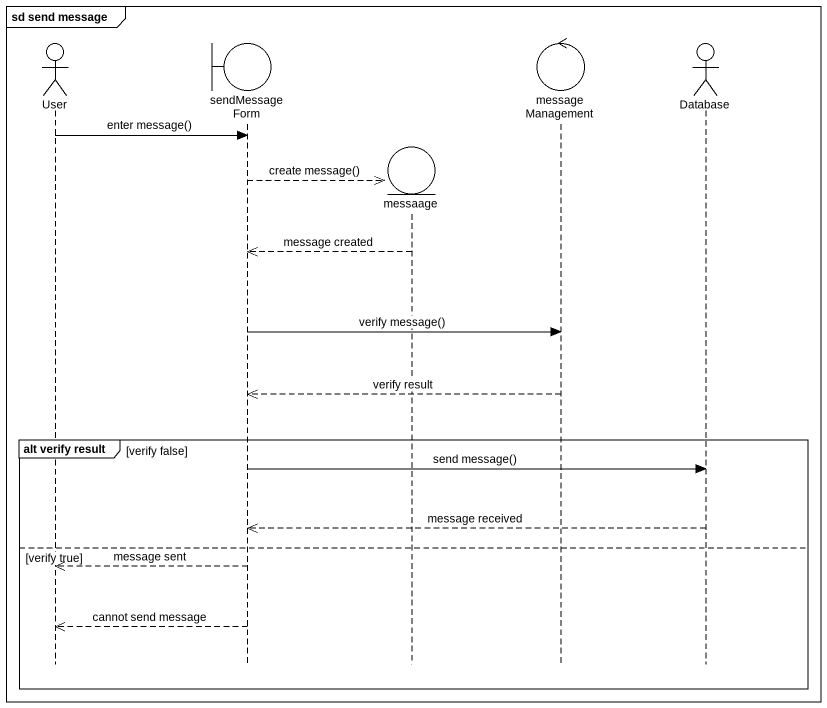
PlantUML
@startuml
mainframe sd send message
hide footbox
actor User
boundary sendMessageForm
entity messaage
control messageManagement
actor "Database" as Database_

User -> sendMessageForm : enter message()
sendMessageForm -->> messaage ** : create message()
messaage -->> sendMessageForm : message created
sendMessageForm -> messageManagement : verify message()
messageManagement -->> sendMessageForm : verify result
group alt verify result [verify false]
  sendMessageForm -> Database_ : send message()
  Database_ -->> sendMessageForm : message received
else verify true
  sendMessageForm -->> User : message sent
  sendMessageForm -->> User : cannot send message
end
@enduml
